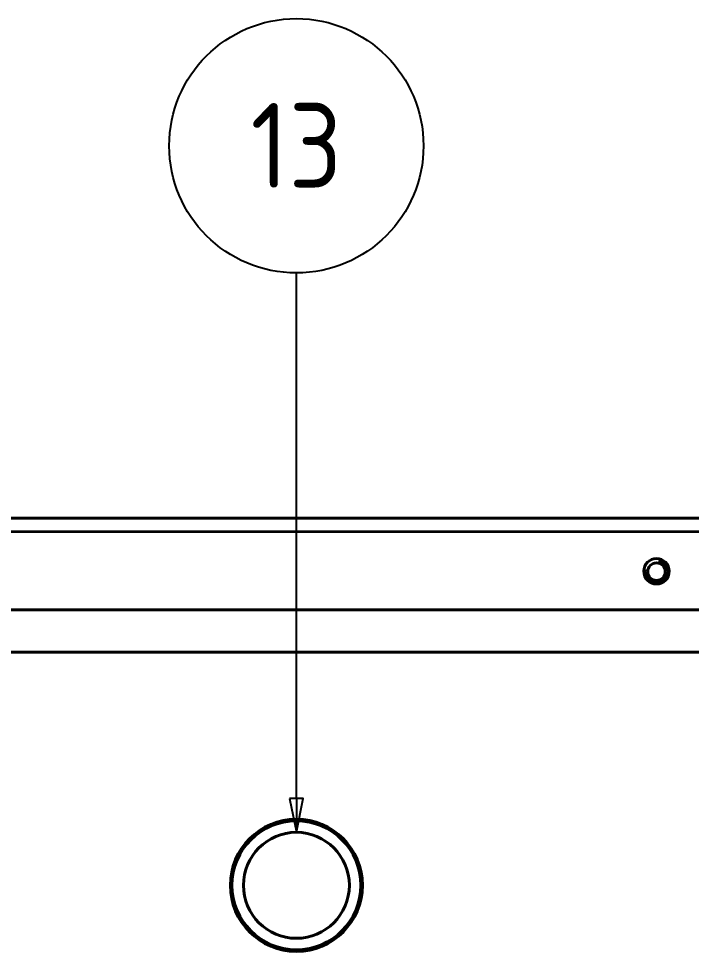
# Model space of a CAD drawing. Header units: millimetres. Extents: x 0 to 3364, y 0 to 2376.
# Drawn here: x 1169.8 to 1328.5, y 1271.1 to 1491.2 of the extents above; entities that cross this region are included whole.
import ezdxf

# ---------------------------------------------------------------- set-up
doc = ezdxf.new("R2010")
doc.units = ezdxf.units.MM
doc.header["$LTSCALE"] = 4
for name, color, linetype, lineweight, true_color in [('가시적인 것(ISO)', 3, 'Continuous', 40, 0x00ff00), ('가시적인 좁은 것(ISO)', 3, 'Continuous', 35, 0x00ff00), ('기호(ISO)', 5, 'Continuous', 25, 0x0000ff)]:
    doc.layers.add(name, color=color, linetype=linetype, lineweight=lineweight, true_color=true_color)
doc.styles.add('부품번호텍스트_PSTEK_POSCO', font='isocp.shx')

# ---------------------------------------------------------------- blocks, each defined once
blk = doc.blocks.new('품번기호5')
at = {"layer": '기호(ISO)', "color": 7}
for p, q in [((308.825, 326.8), (308.825, 357.794)), ((308.425, 326.8), (308.825, 324.8)), ((309.225, 326.8), (308.425, 326.8)), ((308.825, 326.8), (308.825, 324.8)), ((308.825, 324.8), (309.225, 326.8))]:
    blk.add_line(p, q, dxfattribs=at)
at = {"layer": '기호(ISO)', "color": 7, "flags": 128}
blk.add_lwpolyline([(308.425, 326.8), (308.825, 324.8), (309.225, 326.8), (308.425, 326.8)], dxfattribs=at)
at = {"layer": '기호(ISO)'}
blk.add_circle((308.825, 365.294), 7.5, dxfattribs=at)
at = {"layer": '기호(ISO)', "color": 7}
blk.add_solid([(308.425, 326.8), (308.825, 324.8), (309.225, 326.8), (308.425, 326.8)], dxfattribs=at)
at = {"layer": '기호(ISO)', "color": 7, "insert": (308.825, 365.318), "char_height": 5, "attachment_point": 5, "style": '부품번호텍스트_PSTEK_POSCO'}
blk.add_mtext('13', dxfattribs=at)

msp = doc.modelspace()

# ---------------------------------------------------------------- linework, layer by layer
at = {"layer": '가시적인 것(ISO)'}
for p, q in [((1071.0011, 1373.2988), (1569.6011, 1373.2988)), ((1570.0697, 1351.6988), (1070.5325, 1351.6988)), ((1085.3011, 1341.6988), (1555.3011, 1341.6988))]:
    msp.add_line(p, q, dxfattribs=at)
for centre, radius in [((1320.3011, 1360.7988), 3), ((1320.3011, 1360.6988), 2.067), ((1235.3011, 1286.6988), 15.5803), ((1235.3011, 1286.6988), 15.2), ((1235.3011, 1286.6988), 12.5)]:
    msp.add_circle(centre, radius, dxfattribs=at)
at = {"layer": '가시적인 좁은 것(ISO)'}
msp.add_line((1569.6011, 1370.0988), (1071.0011, 1370.0988), dxfattribs=at)
msp.add_arc((1320.3011, 1360.6988), 2.5, 170, 80, dxfattribs=at)

# ---------------------------------------------------------------- block references
at = {"layer": '기호(ISO)', "xscale": 4, "yscale": 4, "zscale": 4}
msp.add_blockref('품번기호5', (0, 0), dxfattribs=at)

doc.saveas('drawing.dxf')
